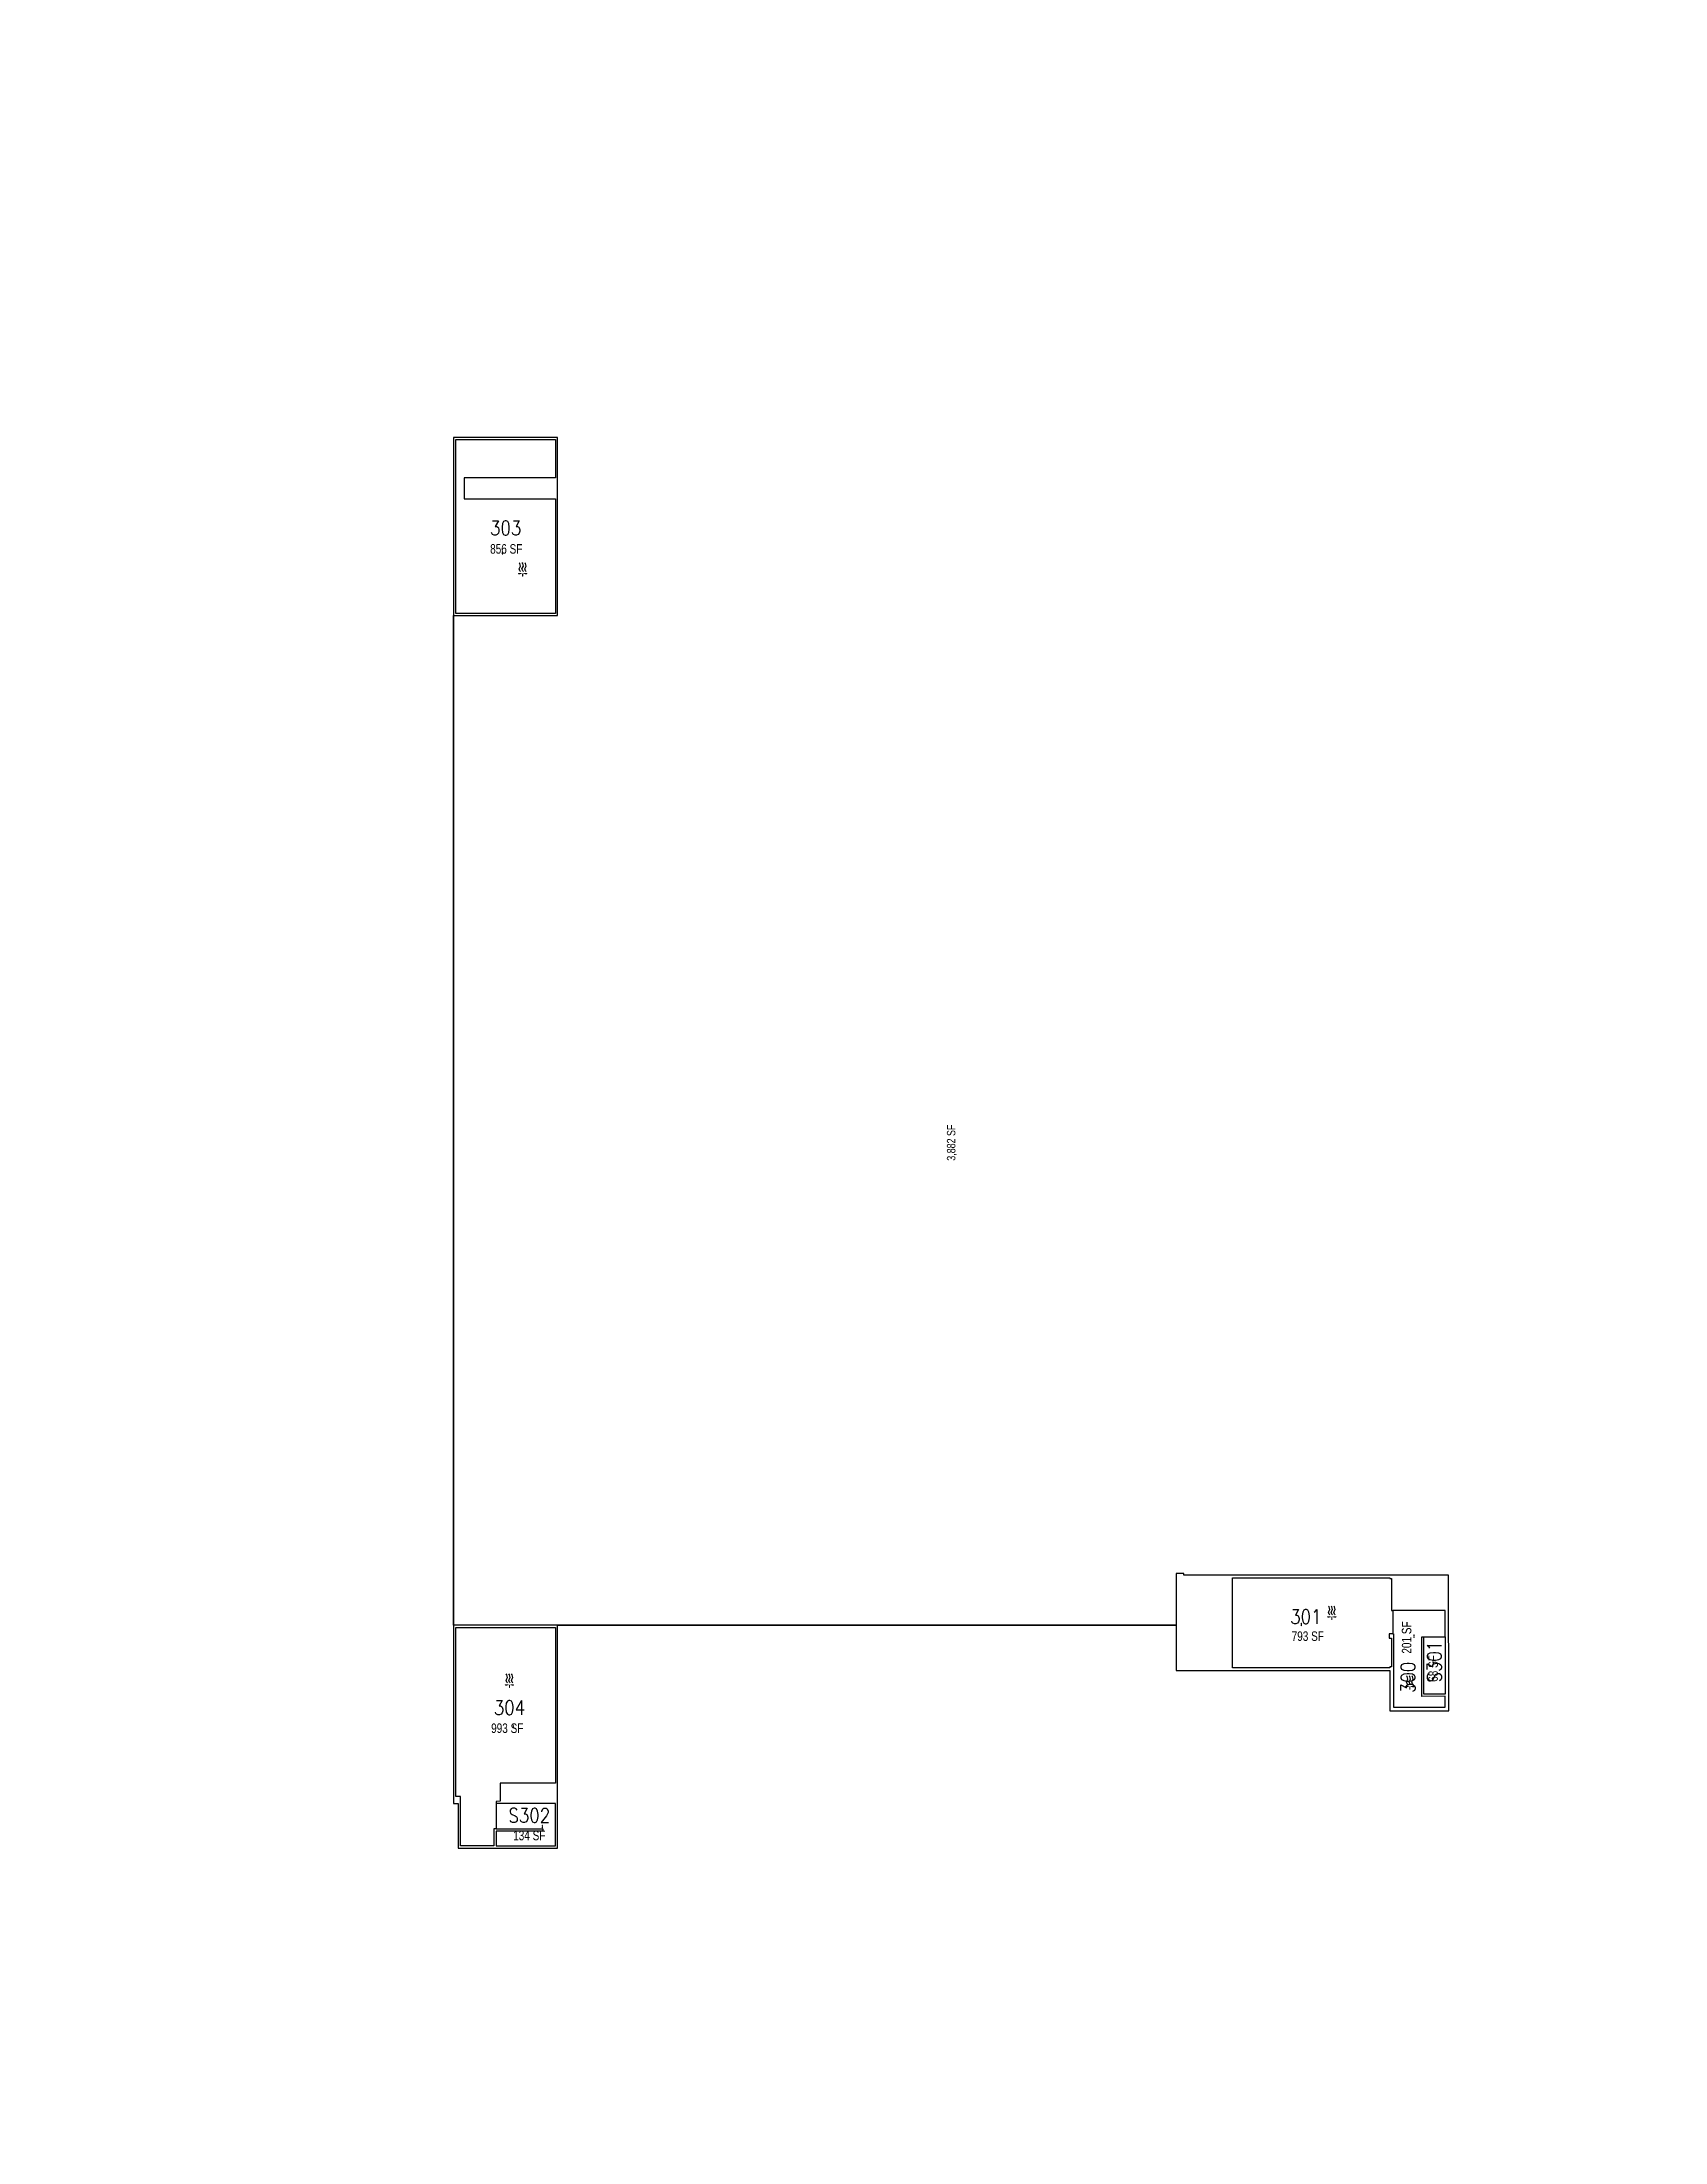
# Paper-space layout 'Layout1' of a CAD drawing. Header units: inches. Extents: x 0 to 8.5, y 0 to 11.
# The model-space entities are those that its viewports show. They can reach past a viewport. Long polylines and large blocks are cut down to what shows.
import ezdxf
from ezdxf.enums import TextEntityAlignment as Align

# ---------------------------------------------------------------- set-up
doc = ezdxf.new("R2010")
doc.units = ezdxf.units.IN
doc.header["$LTSCALE"] = 10
doc.header["$MEASUREMENT"] = 0
doc.layers.get('0').update_dxf_attribs({"linetype": 'CONTINUOUS'})
doc.layers.get('Defpoints').update_dxf_attribs({"linetype": 'CONTINUOUS'})
for name, color, linetype in [('A-IDEN-ICON', 4, 'CONTINUOUS'), ('A-IDEN-SNUM', 4, 'CONTINUOUS'), ('A-IDEN-VNUM', 4, 'CONTINUOUS'), ('AREA-ASSIGN', 7, 'CONTINUOUS'), ('AREA-GROSS', 1, 'CONTINUOUS'), ('AREA-TEXT', 3, 'CONTINUOUS')]:
    doc.layers.add(name, color=color, linetype=linetype)
doc.layers.get('0').off()
doc.layers.get('Defpoints').off()
doc.styles.add('AREA', font='arial.ttf', dxfattribs={"width": 0.75, "height": 24})
doc.styles.add('ROOMSNUMBER', font='TXT.SHX', dxfattribs={"height": 0.03})
doc.styles.add('ROOMVNUMBER', font='simplex.shx', dxfattribs={"width": 0.85})

# ---------------------------------------------------------------- blocks, each defined once
blk = doc.blocks.new('CPMECH')
for p, q in [((0.005, 0.025), (0.015, 0.035)), ((0.015, 0.035), (0.045, 0.045)), ((0.015, -0.005), (0.045, 0.005)), ((0.045, 0.045), (0.085, 0.025)), ((0.045, 0.005), (0.085, -0.015)), ((0.085, 0.025), (0.125, 0.035)), ((0.125, 0.035), (0.135, 0.045)), ((0.125, -0.005), (0.135, 0.005)), ((0.005, -0.015), (0.015, -0.005)), ((0.005, -0.055), (0.015, -0.045)), ((0.015, -0.045), (0.045, -0.035)), ((0.045, -0.035), (0.085, -0.055)), ((0.085, -0.015), (0.125, -0.005)), ((0.085, -0.055), (0.125, -0.045)), ((0.125, -0.045), (0.135, -0.035))]:
    blk.add_line(p, q)
at = {"const_width": 0.0075}
blk.add_lwpolyline([(-0.068, -0.007, 1), (-0.062, -0.003, 1)], format="xyb", close=True, dxfattribs=at)
at = {"const_width": 0.015}
blk.add_lwpolyline([(-0.025, -0.005), (-0.065, -0.005)], dxfattribs=at)
for points in [[(-0.025, -0.005, 0, 0.02, 0), (-0.025, 0.035, 0.02, 0.02, 0), (-0.025, 0.055, 0.02, 0, 0), (-0.025, 0.065, 0, 0, 0)], [(-0.025, -0.005, 0, 0.02, 0), (-0.025, -0.045, 0.02, 0.02, 0), (-0.025, -0.065, 0.02, 0, 0), (-0.025, -0.075, 0, 0, 0)]]:
    blk.add_lwpolyline(points, format="xyseb")

msp = doc.modelspace()

# ---------------------------------------------------------------- linework, layer by layer
at = {"layer": 'AREA-ASSIGN'}
for points in [[(69206364.7, 27673326.4), (69206047, 27673262.9), (69205991.8, 27673539.5), (69206474.3, 27673635.8), (69206529.5, 27673359.3), (69206423.6, 27673338.1), (69206373.1, 27673591.1), (69206314.2, 27673579.4)], [(69202802, 27672615.2), (69202771.5, 27672768.2), (69202721.5, 27672758.2), (69202719.1, 27672770), (69202642.6, 27672754.7), (69202641.5, 27672760.6), (69202594.4, 27672751.2), (69202575.8, 27672844.4), (69202713.1, 27672871.8), (69202710.5, 27672884.5), (69203179.3, 27672978.1), (69203234.5, 27672701.5)], [(69202713.2, 27672768.8), (69202642.6, 27672754.7), (69202668.5, 27672625.3), (69202662.6, 27672624.1), (69202636.7, 27672753.5), (69202595.6, 27672745.3), (69202628.4, 27672580.6), (69202746.1, 27672604.1)], [(69203832.6, 27670410.3), (69203744.3, 27670392.7), (69203745.1, 27670388.7), (69203680.4, 27670375.8), (69203678.4, 27670385.6), (69203666.6, 27670383.3), (69203667.8, 27670377.4), (69203587.4, 27670361.4), (69203586.6, 27670365.3), (69203584.7, 27670364.9), (69203497.5, 27670801.3), (69203746.6, 27670851), (69203833.7, 27670414.6), (69203831.8, 27670414.2)], [(69203774.1, 27670243.6), (69203745.1, 27670388.7), (69203680.4, 27670375.8), (69203680.8, 27670373.9), (69203476.8, 27670333.2), (69203505.4, 27670190), (69203535.8, 27670196), (69203522.8, 27670260.8), (69203688.2, 27670293.8), (69203701.1, 27670229)], [(69203529.9, 27670256.1), (69203689.4, 27670287.9), (69203701.1, 27670229), (69203541.6, 27670197.2)]]:
    msp.add_lwpolyline(points, close=True, dxfattribs=at)
at = {"layer": 'AREA-GROSS'}
msp.add_lwpolyline([(69203184, 27672985.1), (69202689.7, 27672886.5), (69202692.3, 27672873.7), (69202568.7, 27672849.1), (69202623.7, 27672573.5), (69203241.5, 27672696.8), (69203583.9, 27670981.7), (69203458.4, 27670956.6), (69203576.8, 27670363.3), (69203465, 27670341), (69203497.5, 27670178.2), (69203874.1, 27670253.4), (69203727.5, 27670987.9), (69203731.4, 27670988.7), (69203727.1, 27671010.2), (69203583.9, 27670981.7), (69203241.5, 27672696.8), (69203184, 27672985.1), (69205984.7, 27673544.2), (69206042.3, 27673255.9), (69206536.5, 27673354.5), (69206479, 27673642.9), (69205984.7, 27673544.2), (69203184, 27672985.1)], close=True, dxfattribs=at)

# ---------------------------------------------------------------- block references
at = {"layer": 'A-IDEN-ICON', "xscale": 192, "yscale": 192, "zscale": 192, "rotation": 11.2883905417415}
for p in [(69206143.9, 27673377.9), (69203054.1, 27672799.4), (69203698, 27670556.1), (69203547.9, 27670301.4)]:
    msp.add_blockref('CPMECH', p, dxfattribs=at)

# ---------------------------------------------------------------- texts
at = {"layer": 'A-IDEN-SNUM', "style": 'ROOMSNUMBER', "width": 0.85}
for s, p in [('0210030300', (69206180.8, 27673442.8)), ('0210030400', (69202932.8, 27672762.6)), ('0210S30200', (69202671.5, 27672626.8)), ('0210030100', (69203652.2, 27670633.2)), ('0210030000', (69203682.1, 27670314.5)), ('0210S30100', (69203623.3, 27670248))]:
    msp.add_text(s, height=1, rotation=11.28839, dxfattribs=at).set_placement(p)
at = {"layer": 'A-IDEN-VNUM', "style": 'ROOMVNUMBER', "width": 0.85}
for s, rotation, p in [('303', 281.28839, (69206256.3, 27673448.4)), ('304', 281.28839, (69202986.5, 27672784.8)), ('S302', 281.28839, (69202698.4, 27672670)), ('301', 281.28839, (69203679.4, 27670626.4)), ('300', 11.28839, (69203567.7, 27670309.2)), ('S301', 11.28839, (69203626.1, 27670245.1))]:
    msp.add_text(s, height=40.5, rotation=rotation, dxfattribs=at).set_placement(p, align=Align.MIDDLE_CENTER)
at = {"layer": 'AREA-GROSS', "style": 'AREA', "width": 0.75}
msp.add_text('3,882 SF', height=24, rotation=11.28839, dxfattribs=at).set_placement((69204798, 27671872.6), align=Align.MIDDLE_CENTER)
at = {"layer": 'AREA-TEXT', "style": 'AREA', "width": 0.75}
for s, rotation, p in [('856 SF', 281.28839, (69206198.8, 27673435.2)), ('993 SF', 281.28839, (69202928.2, 27672779.5)), ('134 SF', 281.28839, (69202642.8, 27672659)), ('793 SF', 281.28839, (69203626.6, 27670610.3)), ('201 SF', 11.28839, (69203677.5, 27670335.4)), ('68 SF', 11.28839, (69203606.3, 27670244.9))]:
    msp.add_text(s, height=27, rotation=rotation, dxfattribs=at).set_placement(p, align=Align.MIDDLE_CENTER)

psp = doc.layouts.get("Layout1")

# ---------------------------------------------------------------- viewports
at = {"layer": 'Defpoints', "view_target_point": (5767080.725, 2306081.991), "view_twist_angle": 78.71160945225}
psp.add_viewport(center=(4.25, 5.5), size=(8.5, 10.9999), view_center_point=(-12457577.764, 67175904.947), view_height=5939.9405, dxfattribs=at)

doc.saveas('drawing.dxf')
